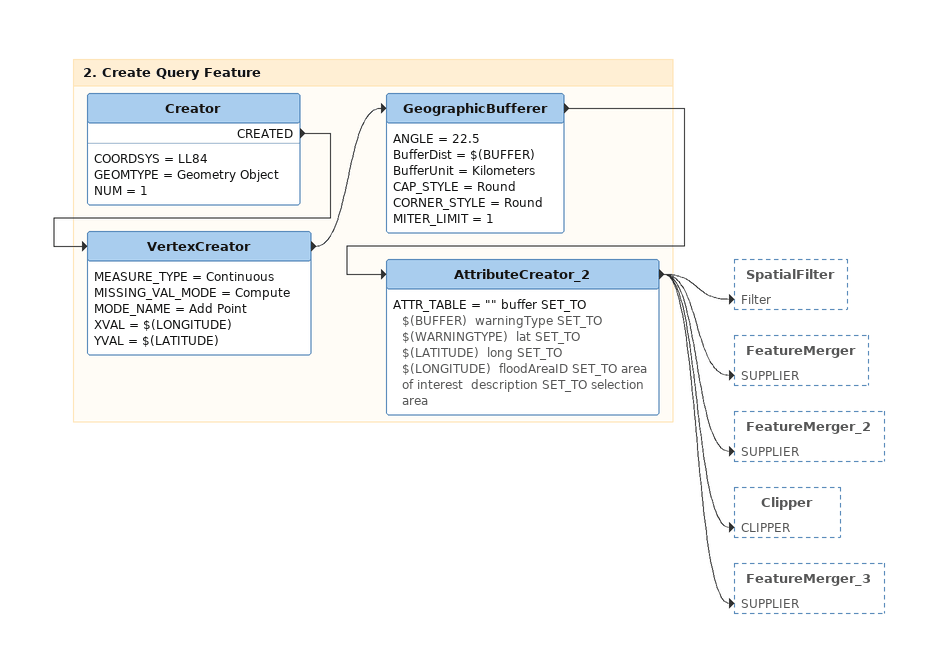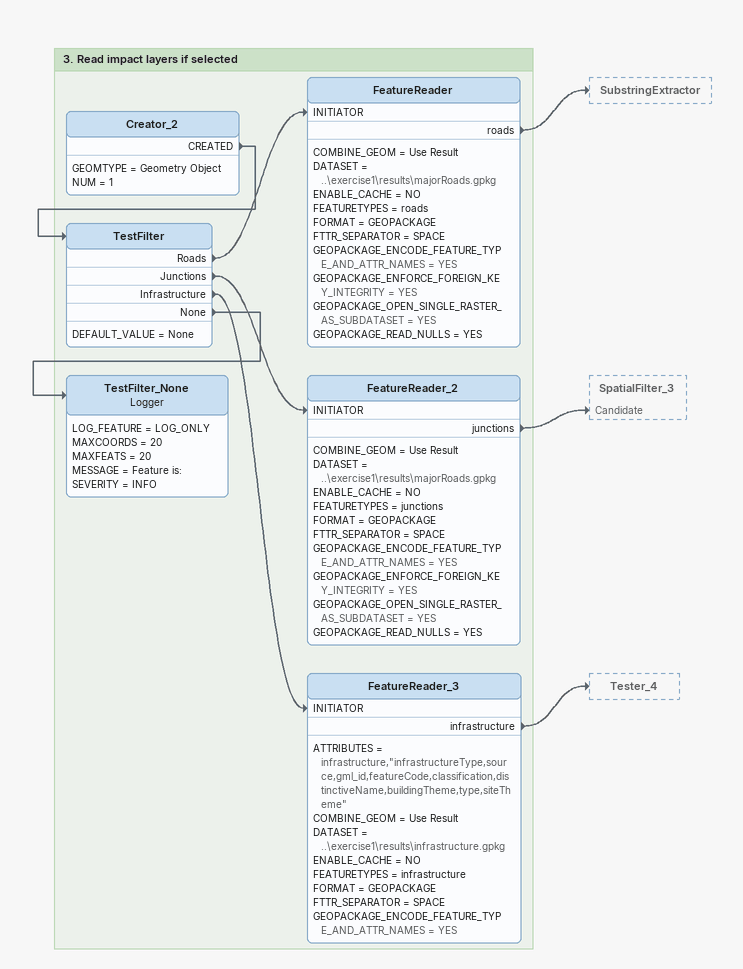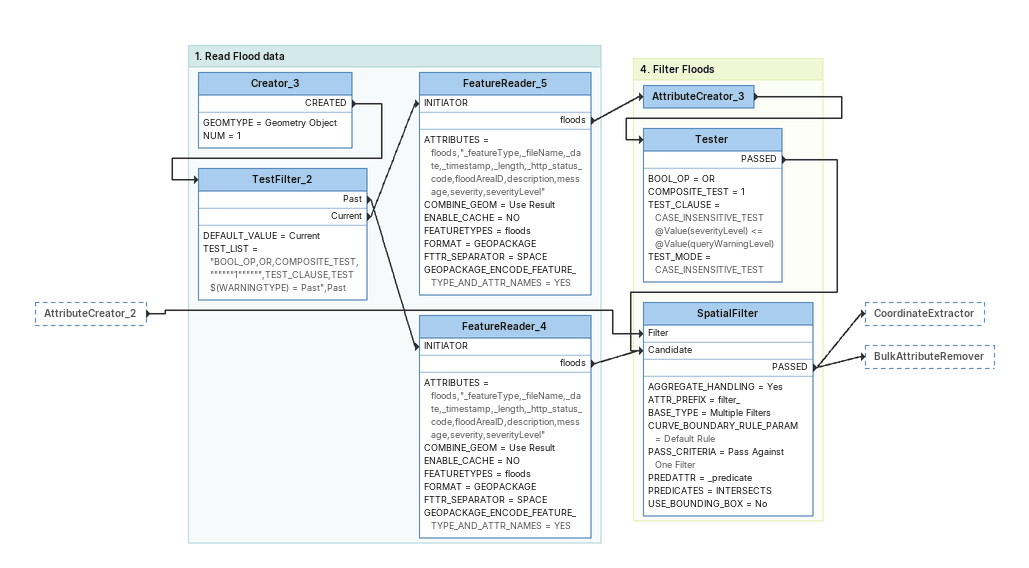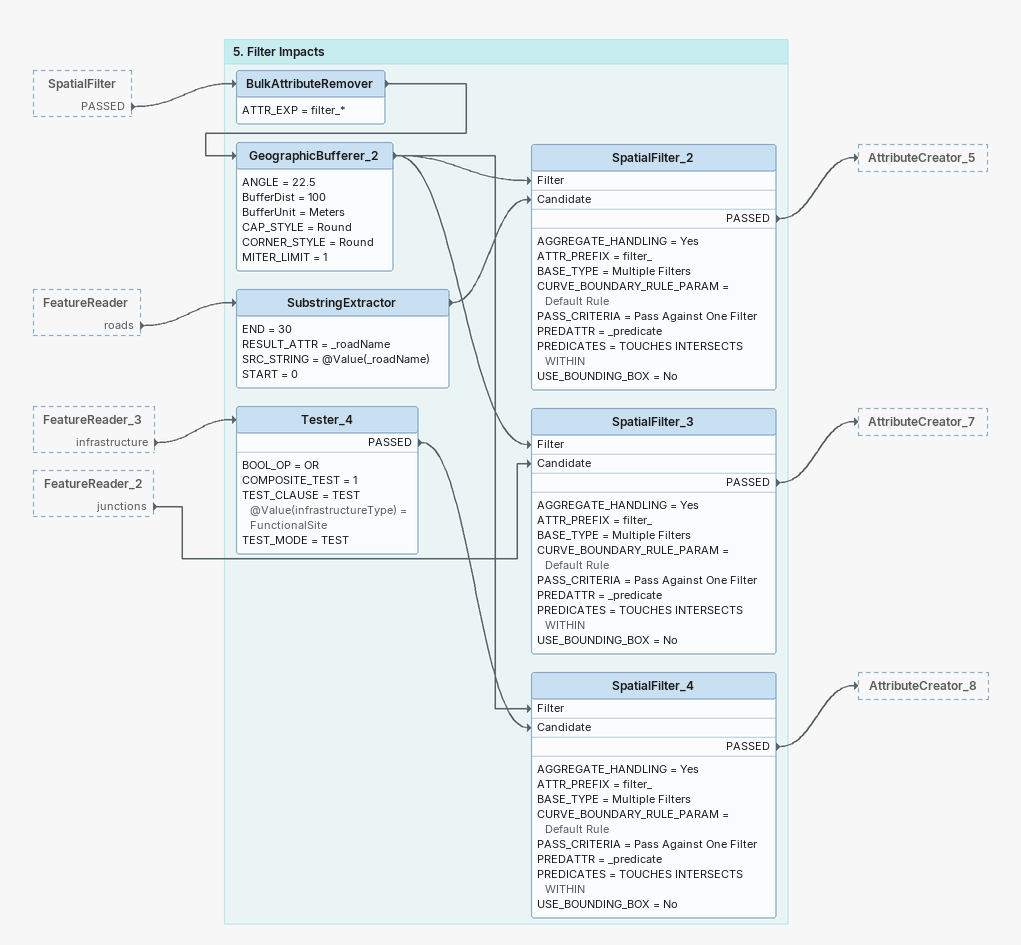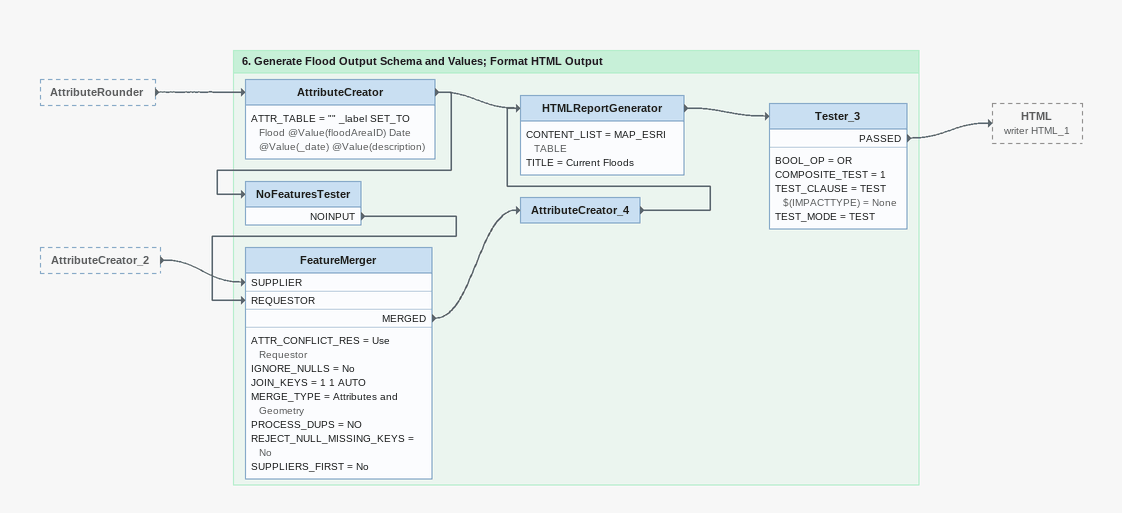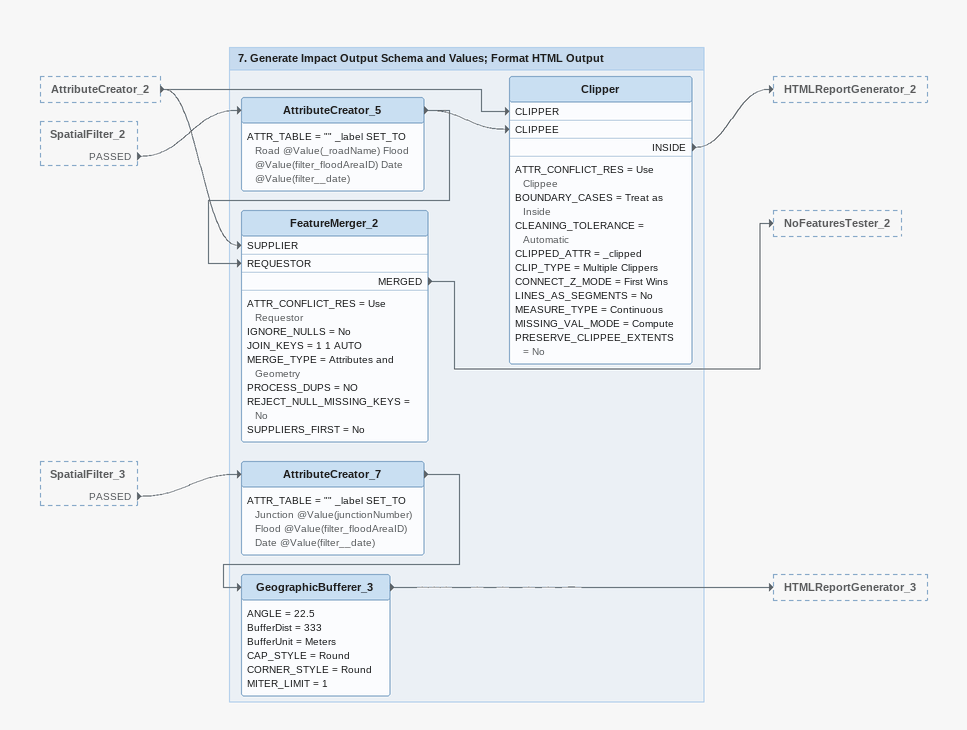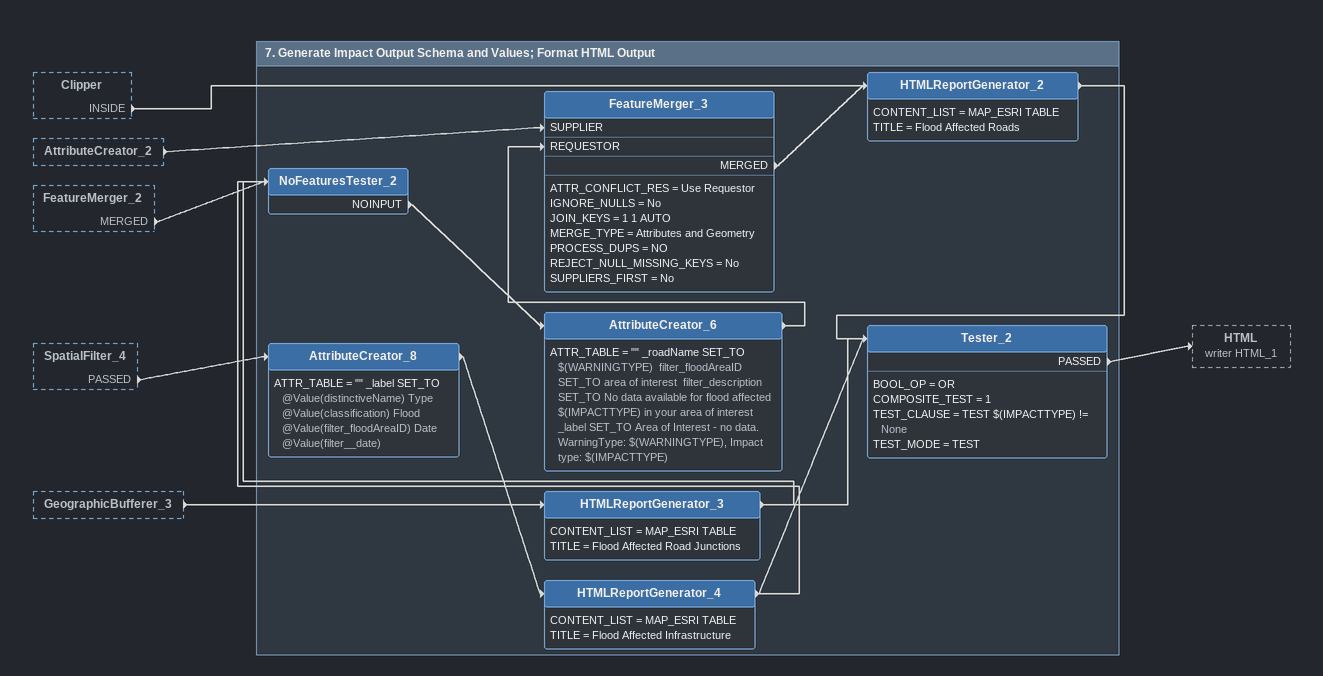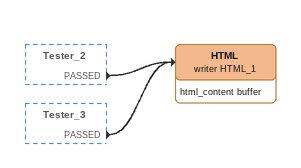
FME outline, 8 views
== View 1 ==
Bookmark: 2. Create Query Feature
Creator
    COORDSYS = LL84
    GEOMTYPE = Geometry Object
    NUM = 1
    CREATED -> VertexCreator
VertexCreator
    MEASURE_TYPE = Continuous
    MISSING_VAL_MODE = Compute
    MODE_NAME = Add Point
    XVAL = $(LONGITUDE)
    YVAL = $(LATITUDE)
    -> GeographicBufferer
GeographicBufferer
    ANGLE = 22.5
    BufferDist = $(BUFFER)
    BufferUnit = Kilometers
    CAP_STYLE = Round
    CORNER_STYLE = Round
    MITER_LIMIT = 1
    -> AttributeCreator_2
AttributeCreator_2
    ATTR_TABLE = "" buffer SET_TO $(BUFFER)  warningType SET_TO $(WARNINGTYPE)  lat SET_TO $(LATITUDE)  long SET_TO $(LONGITUDE)  floodAreaID SET_TO area of interest  description SET_TO selection area
    -> SpatialFilter [Filter]
    -> FeatureMerger [SUPPLIER]
    -> FeatureMerger_2 [SUPPLIER]
    -> Clipper [CLIPPER]
    -> FeatureMerger_3 [SUPPLIER]

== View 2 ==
Bookmark: 3. Read impact layers if selected
Creator_2
    GEOMTYPE = Geometry Object
    NUM = 1
    CREATED -> TestFilter
TestFilter
    DEFAULT_VALUE = None
    Roads -> FeatureReader [INITIATOR]
    Junctions -> FeatureReader_2 [INITIATOR]
    Infrastructure -> FeatureReader_3 [INITIATOR]
    None -> TestFilter_None
FeatureReader
    COMBINE_GEOM = Use Result
    DATASET = ..\exercise1\results\majorRoads.gpkg
    ENABLE_CACHE = NO
    FEATURETYPES = roads
    FORMAT = GEOPACKAGE
    FTTR_SEPARATOR = SPACE
    GEOPACKAGE_ENCODE_FEATURE_TYPE_AND_ATTR_NAMES = YES
    GEOPACKAGE_ENFORCE_FOREIGN_KEY_INTEGRITY = YES
    GEOPACKAGE_OPEN_SINGLE_RASTER_AS_SUBDATASET = YES
    GEOPACKAGE_READ_NULLS = YES
    roads -> SubstringExtractor
FeatureReader_2
    COMBINE_GEOM = Use Result
    DATASET = ..\exercise1\results\majorRoads.gpkg
    ENABLE_CACHE = NO
    FEATURETYPES = junctions
    FORMAT = GEOPACKAGE
    FTTR_SEPARATOR = SPACE
    GEOPACKAGE_ENCODE_FEATURE_TYPE_AND_ATTR_NAMES = YES
    GEOPACKAGE_ENFORCE_FOREIGN_KEY_INTEGRITY = YES
    GEOPACKAGE_OPEN_SINGLE_RASTER_AS_SUBDATASET = YES
    GEOPACKAGE_READ_NULLS = YES
    junctions -> SpatialFilter_3 [Candidate]
TestFilter_None: Logger
    LOG_FEATURE = LOG_ONLY
    MAXCOORDS = 20
    MAXFEATS = 20
    MESSAGE = Feature is:
    SEVERITY = INFO
FeatureReader_3
    ATTRIBUTES = infrastructure,"infrastructureType,source,gml_id,featureCode,classification,distinctiveName,buildingTheme,type,siteTheme"
    COMBINE_GEOM = Use Result
    DATASET = ..\exercise1\results\infrastructure.gpkg
    ENABLE_CACHE = NO
    FEATURETYPES = infrastructure
    FORMAT = GEOPACKAGE
    FTTR_SEPARATOR = SPACE
    GEOPACKAGE_ENCODE_FEATURE_TYPE_AND_ATTR_NAMES = YES
    infrastructure -> Tester_4

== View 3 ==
AttributeCreator_2 [outside]
    -> SpatialFilter [Filter]

Bookmark: 1. Read Flood data
Creator_3
    GEOMTYPE = Geometry Object
    NUM = 1
    CREATED -> TestFilter_2
TestFilter_2
    DEFAULT_VALUE = Current
    TEST_LIST = "BOOL_OP,OR,COMPOSITE_TEST,""""""1"""""",TEST_CLAUSE,TEST $(WARNINGTYPE) = Past",Past
    Past -> FeatureReader_4 [INITIATOR]
    Current -> FeatureReader_5 [INITIATOR]
FeatureReader_5
    ATTRIBUTES = floods,"_featureType,_fileName,_date,_timestamp,_length,_http_status_code,floodAreaID,description,message,severity,severityLevel"
    COMBINE_GEOM = Use Result
    ENABLE_CACHE = NO
    FEATURETYPES = floods
    FORMAT = GEOPACKAGE
    FTTR_SEPARATOR = SPACE
    GEOPACKAGE_ENCODE_FEATURE_TYPE_AND_ATTR_NAMES = YES
    floods -> AttributeCreator_3
FeatureReader_4
    ATTRIBUTES = floods,"_featureType,_fileName,_date,_timestamp,_length,_http_status_code,floodAreaID,description,message,severity,severityLevel"
    COMBINE_GEOM = Use Result
    ENABLE_CACHE = NO
    FEATURETYPES = floods
    FORMAT = GEOPACKAGE
    FTTR_SEPARATOR = SPACE
    GEOPACKAGE_ENCODE_FEATURE_TYPE_AND_ATTR_NAMES = YES
    floods -> SpatialFilter [Candidate]

Bookmark: 4. Filter Floods
AttributeCreator_3
    -> Tester
Tester
    BOOL_OP = OR
    COMPOSITE_TEST = 1
    TEST_CLAUSE = CASE_INSENSITIVE_TEST @Value(severityLevel) <= @Value(queryWarningLevel)
    TEST_MODE = CASE_INSENSITIVE_TEST
    PASSED -> SpatialFilter [Candidate]
SpatialFilter
    AGGREGATE_HANDLING = Yes
    ATTR_PREFIX = filter_
    BASE_TYPE = Multiple Filters
    CURVE_BOUNDARY_RULE_PARAM = Default Rule
    PASS_CRITERIA = Pass Against One Filter
    PREDATTR = _predicate
    PREDICATES = INTERSECTS
    USE_BOUNDING_BOX = No
    PASSED -> CoordinateExtractor
    PASSED -> BulkAttributeRemover

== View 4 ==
SpatialFilter [outside]
    PASSED -> BulkAttributeRemover
FeatureReader [outside]
    roads -> SubstringExtractor
FeatureReader_3 [outside]
    infrastructure -> Tester_4
FeatureReader_2 [outside]
    junctions -> SpatialFilter_3 [Candidate]

Bookmark: 5. Filter Impacts
BulkAttributeRemover
    ATTR_EXP = filter_*
    -> GeographicBufferer_2
GeographicBufferer_2
    ANGLE = 22.5
    BufferDist = 100
    BufferUnit = Meters
    CAP_STYLE = Round
    CORNER_STYLE = Round
    MITER_LIMIT = 1
    -> SpatialFilter_2 [Filter]
    -> SpatialFilter_3 [Filter]
    -> SpatialFilter_4 [Filter]
SubstringExtractor
    END = 30
    RESULT_ATTR = _roadName
    SRC_STRING = @Value(_roadName)
    START = 0
    -> SpatialFilter_2 [Candidate]
SpatialFilter_2
    AGGREGATE_HANDLING = Yes
    ATTR_PREFIX = filter_
    BASE_TYPE = Multiple Filters
    CURVE_BOUNDARY_RULE_PARAM = Default Rule
    PASS_CRITERIA = Pass Against One Filter
    PREDATTR = _predicate
    PREDICATES = TOUCHES INTERSECTS WITHIN
    USE_BOUNDING_BOX = No
    PASSED -> AttributeCreator_5
SpatialFilter_3
    AGGREGATE_HANDLING = Yes
    ATTR_PREFIX = filter_
    BASE_TYPE = Multiple Filters
    CURVE_BOUNDARY_RULE_PARAM = Default Rule
    PASS_CRITERIA = Pass Against One Filter
    PREDATTR = _predicate
    PREDICATES = TOUCHES INTERSECTS WITHIN
    USE_BOUNDING_BOX = No
    PASSED -> AttributeCreator_7
Tester_4
    BOOL_OP = OR
    COMPOSITE_TEST = 1
    TEST_CLAUSE = TEST @Value(infrastructureType) = FunctionalSite
    TEST_MODE = TEST
    PASSED -> SpatialFilter_4 [Candidate]
SpatialFilter_4
    AGGREGATE_HANDLING = Yes
    ATTR_PREFIX = filter_
    BASE_TYPE = Multiple Filters
    CURVE_BOUNDARY_RULE_PARAM = Default Rule
    PASS_CRITERIA = Pass Against One Filter
    PREDATTR = _predicate
    PREDICATES = TOUCHES INTERSECTS WITHIN
    USE_BOUNDING_BOX = No
    PASSED -> AttributeCreator_8

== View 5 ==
AttributeRounder [outside]
    -> AttributeCreator
AttributeCreator_2 [outside]
    -> FeatureMerger [SUPPLIER]

Bookmark: 6. Generate Flood Output Schema and Values; Format HTML Output
AttributeCreator
    ATTR_TABLE = "" _label SET_TO Flood @Value(floodAreaID) Date @Value(_date) @Value(description)
    -> HTMLReportGenerator
    -> NoFeaturesTester
NoFeaturesTester
    NOINPUT -> FeatureMerger [REQUESTOR]
FeatureMerger
    ATTR_CONFLICT_RES = Use Requestor
    IGNORE_NULLS = No
    JOIN_KEYS = 1 1 AUTO
    MERGE_TYPE = Attributes and Geometry
    PROCESS_DUPS = NO
    REJECT_NULL_MISSING_KEYS = No
    SUPPLIERS_FIRST = No
    MERGED -> AttributeCreator_4
AttributeCreator_4
    -> HTMLReportGenerator
HTMLReportGenerator
    CONTENT_LIST = MAP_ESRI TABLE
    TITLE = Current Floods
    -> Tester_3
Tester_3
    BOOL_OP = OR
    COMPOSITE_TEST = 1
    TEST_CLAUSE = TEST $(IMPACTTYPE) = None
    TEST_MODE = TEST
    PASSED -> HTML (writer HTML_1)

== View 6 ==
AttributeCreator_2 [outside]
    -> FeatureMerger_2 [SUPPLIER]
    -> Clipper [CLIPPER]
SpatialFilter_2 [outside]
    PASSED -> AttributeCreator_5
SpatialFilter_3 [outside]
    PASSED -> AttributeCreator_7

Bookmark: 7. Generate Impact Output Schema and Values; Format HTML Output
AttributeCreator_5
    ATTR_TABLE = "" _label SET_TO Road @Value(_roadName) Flood @Value(filter_floodAreaID) Date @Value(filter__date)
    -> Clipper [CLIPPEE]
    -> FeatureMerger_2 [REQUESTOR]
Clipper
    ATTR_CONFLICT_RES = Use Clippee
    BOUNDARY_CASES = Treat as Inside
    CLEANING_TOLERANCE = Automatic
    CLIPPED_ATTR = _clipped
    CLIP_TYPE = Multiple Clippers
    CONNECT_Z_MODE = First Wins
    LINES_AS_SEGMENTS = No
    MEASURE_TYPE = Continuous
    MISSING_VAL_MODE = Compute
    PRESERVE_CLIPPEE_EXTENTS = No
    INSIDE -> HTMLReportGenerator_2
FeatureMerger_2
    ATTR_CONFLICT_RES = Use Requestor
    IGNORE_NULLS = No
    JOIN_KEYS = 1 1 AUTO
    MERGE_TYPE = Attributes and Geometry
    PROCESS_DUPS = NO
    REJECT_NULL_MISSING_KEYS = No
    SUPPLIERS_FIRST = No
    MERGED -> NoFeaturesTester_2
AttributeCreator_7
    ATTR_TABLE = "" _label SET_TO Junction @Value(junctionNumber) Flood @Value(filter_floodAreaID) Date @Value(filter__date)
    -> GeographicBufferer_3
GeographicBufferer_3
    ANGLE = 22.5
    BufferDist = 333
    BufferUnit = Meters
    CAP_STYLE = Round
    CORNER_STYLE = Round
    MITER_LIMIT = 1
    -> HTMLReportGenerator_3

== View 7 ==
Clipper [outside]
    INSIDE -> HTMLReportGenerator_2
AttributeCreator_2 [outside]
    -> FeatureMerger_3 [SUPPLIER]
FeatureMerger_2 [outside]
    MERGED -> NoFeaturesTester_2
SpatialFilter_4 [outside]
    PASSED -> AttributeCreator_8
GeographicBufferer_3 [outside]
    -> HTMLReportGenerator_3

Bookmark: 7. Generate Impact Output Schema and Values; Format HTML Output
HTMLReportGenerator_3
    CONTENT_LIST = MAP_ESRI TABLE
    TITLE = Flood Affected Road Junctions
    -> Tester_2
    -> NoFeaturesTester_2
AttributeCreator_8
    ATTR_TABLE = "" _label SET_TO @Value(distinctiveName) Type @Value(classification) Flood @Value(filter_floodAreaID) Date @Value(filter__date)
    -> HTMLReportGenerator_4
HTMLReportGenerator_4
    CONTENT_LIST = MAP_ESRI TABLE
    TITLE = Flood Affected Infrastructure
    -> Tester_2
    -> NoFeaturesTester_2
NoFeaturesTester_2
    NOINPUT -> AttributeCreator_6
AttributeCreator_6
    ATTR_TABLE = "" _roadName SET_TO $(WARNINGTYPE)  filter_floodAreaID SET_TO area of interest  filter_description SET_TO No data available for flood affected $(IMPACTTYPE) in your area of interest  _label SET_TO Area of Interest - no data. WarningType: $(WARNINGTYPE), Impact type: $(IMPACTTYPE)
    -> FeatureMerger_3 [REQUESTOR]
FeatureMerger_3
    ATTR_CONFLICT_RES = Use Requestor
    IGNORE_NULLS = No
    JOIN_KEYS = 1 1 AUTO
    MERGE_TYPE = Attributes and Geometry
    PROCESS_DUPS = NO
    REJECT_NULL_MISSING_KEYS = No
    SUPPLIERS_FIRST = No
    MERGED -> HTMLReportGenerator_2
HTMLReportGenerator_2
    CONTENT_LIST = MAP_ESRI TABLE
    TITLE = Flood Affected Roads
    -> Tester_2
Tester_2
    BOOL_OP = OR
    COMPOSITE_TEST = 1
    TEST_CLAUSE = TEST $(IMPACTTYPE) != None
    TEST_MODE = TEST
    PASSED -> HTML (writer HTML_1)

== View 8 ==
Tester_2 [outside]
    PASSED -> HTML (writer HTML_1)
Tester_3 [outside]
    PASSED -> HTML (writer HTML_1)
HTML (writer HTML_1)
    attributes: html_content buffer
